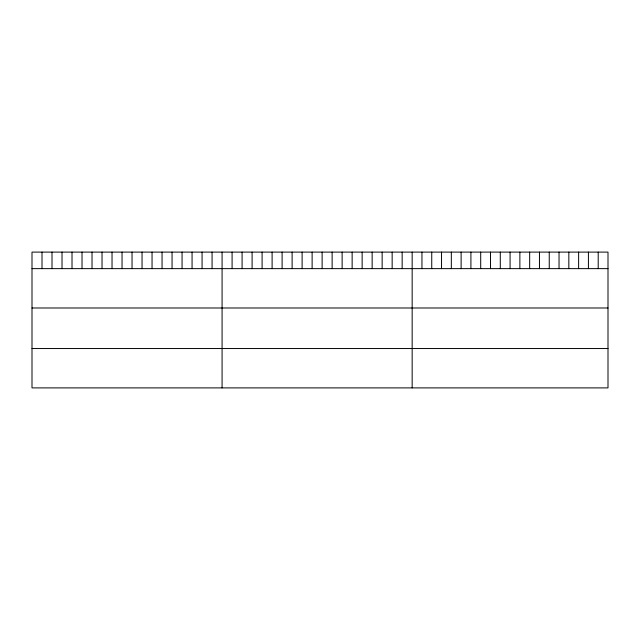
<?xml version="1.0" encoding="UTF-8"?>
<svg xmlns="http://www.w3.org/2000/svg" width="640" height="640" viewBox="0 0 640 640"><rect width="100%" height="100%" fill="white"/><g stroke="black" fill="none" stroke-linecap="round" stroke-linejoin="round"><path stroke-width="0.96" d="M608 268.632L608 387.896L32 387.896L32 252.104L608 252.104L608 268.632L32 268.632M32 307.992L608 307.992M32 348.536L608 348.536M598.208 252.104L598.208 268.632M588.416 252.104L588.416 268.632M578.624 252.104L578.624 268.632M568.832 252.104L568.832 268.632M559.04 252.104L559.04 268.632M549.248 252.104L549.248 268.632M539.456 252.104L539.456 268.632M529.664 252.104L529.664 268.632M519.872 252.104L519.872 268.632M510.08 252.104L510.08 268.632M500.288 252.104L500.288 268.632M490.496 252.104L490.496 268.632M480.704 252.104L480.704 268.632M470.912 252.104L470.912 268.632M461.12 252.104L461.12 268.632M451.328 252.104L451.328 268.632M441.536 252.104L441.536 268.632M431.744 252.104L431.744 268.632M421.952 252.104L421.952 268.632M412.16 252.104L412.16 387.896M402.152 252.104L402.152 268.632M392.152 252.104L392.152 268.632M382.144 252.104L382.144 268.632M372.144 252.104L372.144 268.632M362.136 252.104L362.136 268.632M352.136 252.104L352.136 268.632M342.128 252.104L342.128 268.632M332.128 252.104L332.128 268.632M322.12 252.104L322.12 268.632M312.12 252.104L312.12 268.632M302.112 252.104L302.112 268.632M292.112 252.104L292.112 268.632M282.104 252.104L282.104 268.632M272.104 252.104L272.104 268.632M262.096 252.104L262.096 268.632M252.096 252.104L252.096 268.632M242.088 252.104L242.088 268.632M232.088 252.104L232.088 268.632M222.08 252.104L222.08 387.896M212.072 252.104L212.072 268.632M202.072 252.104L202.072 268.632M192.064 252.104L192.064 268.632M182.064 252.104L182.064 268.632M172.056 252.104L172.056 268.632M162.056 252.104L162.056 268.632M152.048 252.104L152.048 268.632M142.048 252.104L142.048 268.632M132.04 252.104L132.04 268.632M122.04 252.104L122.04 268.632M112.032 252.104L112.032 268.632M102.032 252.104L102.032 268.632M92.024 252.104L92.024 268.632M82.024 252.104L82.024 268.632M72.016 252.104L72.016 268.632M62.016 252.104L62.016 268.632M52.008 252.104L52.008 268.632M42.008 252.104L42.008 268.632"/></g></svg>
